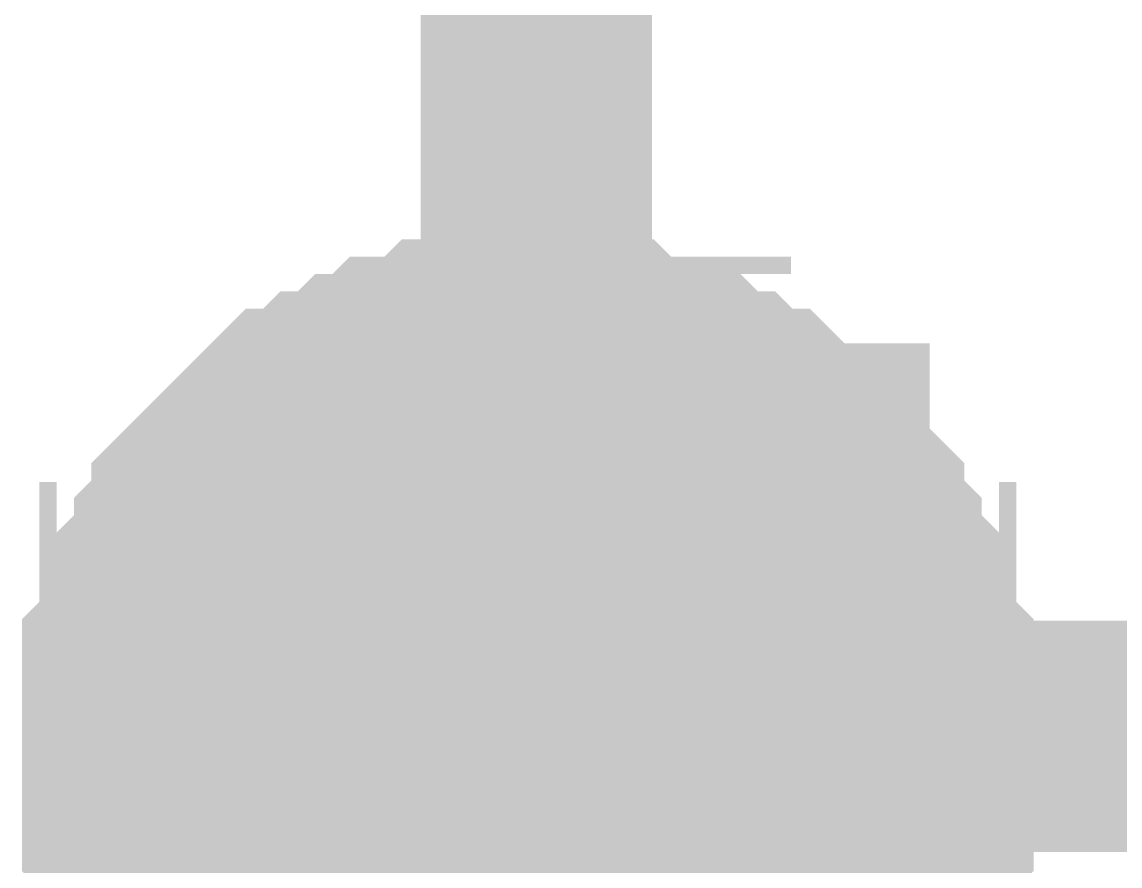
# Model space of a CAD drawing. Header units: inches. Extents: x 0 to 22.3, y 0 to 15.7.
# Drawn here: x 16.2744 to 16.3304, y 2.2936 to 2.3366 of the extents above; entities that cross this region are included whole.
import ezdxf

# ---------------------------------------------------------------- set-up
doc = ezdxf.new("R2010")
doc.units = ezdxf.units.IN
doc.header["$MEASUREMENT"] = 0
doc.layers.add('Sheet', color=255, linetype='Continuous')

msp = doc.modelspace()

# ---------------------------------------------------------------- linework, layer by layer
at = {"layer": 'Sheet'}
for points in [[(16.600345, 2.400084, 0.0118, 0.0118, 0), (16.600345, 2.300191, 0.0118, 0.0118, 0), (16.300642, 2.300191, 0.0118, 0.0118, 0)], [(16.300642, 2.400084, 0.0118, 0.0118, 0), (16.300642, 2.300191, 0.0118, 0.0118, 0), (16.300642, 2.200298, 0.0118, 0.0118, 0)], [(16.280308, 2.300191, 0.0118, 0.0118, 0), (16.280308, 2.301075, 0.0118, 0.0118, 0), (16.280308, 2.301959, 0.0118, 0.0118, 0), (16.280308, 2.302843, 0.0118, 0.0118, 0), (16.280308, 2.303727, 0.0118, 0.0118, 0), (16.281193, 2.304611, 0.0118, 0.0118, 0), (16.281193, 2.305495, 0.0118, 0.0118, 0), (16.281193, 2.307264, 0.0118, 0.0118, 0), (16.282077, 2.307264, 0.0118, 0.0118, 0), (16.282077, 2.308148, 0.0118, 0.0118, 0), (16.282961, 2.309032, 0.0118, 0.0118, 0), (16.282961, 2.309916, 0.0118, 0.0118, 0), (16.283845, 2.3108, 0.0118, 0.0118, 0), (16.283845, 2.311684, 0.0118, 0.0118, 0), (16.284729, 2.312568, 0.0118, 0.0118, 0), (16.285613, 2.313452, 0.0118, 0.0118, 0), (16.286497, 2.314336, 0.0118, 0.0118, 0), (16.286497, 2.314336, 0.0118, 0.0118, 0), (16.287381, 2.31522, 0.0118, 0.0118, 0), (16.288265, 2.316104, 0.0118, 0.0118, 0), (16.289149, 2.316104, 0.0118, 0.0118, 0), (16.290033, 2.316988, 0.0118, 0.0118, 0), (16.290917, 2.316988, 0.0118, 0.0118, 0), (16.291801, 2.317872, 0.0118, 0.0118, 0), (16.292686, 2.317872, 0.0118, 0.0118, 0), (16.29357, 2.318756, 0.0118, 0.0118, 0), (16.294454, 2.318756, 0.0118, 0.0118, 0), (16.295338, 2.318756, 0.0118, 0.0118, 0), (16.296222, 2.31964, 0.0118, 0.0118, 0), (16.297106, 2.31964, 0.0118, 0.0118, 0), (16.298874, 2.31964, 0.0118, 0.0118, 0), (16.299758, 2.31964, 0.0118, 0.0118, 0), (16.300642, 2.31964, 0.0118, 0.0118, 0)], [(16.280308, 2.300191, 0.0118, 0.0118, 0), (16.280308, 2.301075, 0.0118, 0.0118, 0), (16.280308, 2.301959, 0.0118, 0.0118, 0), (16.280308, 2.302843, 0.0118, 0.0118, 0), (16.280308, 2.303727, 0.0118, 0.0118, 0), (16.281193, 2.304611, 0.0118, 0.0118, 0), (16.281193, 2.305495, 0.0118, 0.0118, 0), (16.281193, 2.307264, 0.0118, 0.0118, 0), (16.282077, 2.307264, 0.0118, 0.0118, 0), (16.282077, 2.308148, 0.0118, 0.0118, 0), (16.282961, 2.309032, 0.0118, 0.0118, 0), (16.282961, 2.309916, 0.0118, 0.0118, 0), (16.283845, 2.3108, 0.0118, 0.0118, 0), (16.283845, 2.311684, 0.0118, 0.0118, 0), (16.284729, 2.312568, 0.0118, 0.0118, 0), (16.285613, 2.313452, 0.0118, 0.0118, 0), (16.286497, 2.314336, 0.0118, 0.0118, 0), (16.286497, 2.314336, 0.0118, 0.0118, 0), (16.287381, 2.31522, 0.0118, 0.0118, 0), (16.288265, 2.316104, 0.0118, 0.0118, 0), (16.289149, 2.316104, 0.0118, 0.0118, 0), (16.290033, 2.316988, 0.0118, 0.0118, 0), (16.290917, 2.316988, 0.0118, 0.0118, 0), (16.291801, 2.317872, 0.0118, 0.0118, 0), (16.292686, 2.317872, 0.0118, 0.0118, 0), (16.29357, 2.318756, 0.0118, 0.0118, 0), (16.294454, 2.318756, 0.0118, 0.0118, 0), (16.295338, 2.318756, 0.0118, 0.0118, 0), (16.296222, 2.31964, 0.0118, 0.0118, 0), (16.297106, 2.31964, 0.0118, 0.0118, 0), (16.298874, 2.31964, 0.0118, 0.0118, 0), (16.299758, 2.31964, 0.0118, 0.0118, 0), (16.300642, 2.31964, 0.0118, 0.0118, 0)], [(16.280308, 2.300191, 0.0118, 0.0118, 0), (16.280308, 2.301075, 0.0118, 0.0118, 0), (16.280308, 2.301959, 0.0118, 0.0118, 0), (16.280308, 2.302843, 0.0118, 0.0118, 0), (16.280308, 2.303727, 0.0118, 0.0118, 0), (16.281193, 2.304611, 0.0118, 0.0118, 0), (16.281193, 2.305495, 0.0118, 0.0118, 0), (16.281193, 2.307264, 0.0118, 0.0118, 0), (16.282077, 2.307264, 0.0118, 0.0118, 0), (16.282077, 2.308148, 0.0118, 0.0118, 0), (16.282961, 2.309032, 0.0118, 0.0118, 0), (16.282961, 2.309916, 0.0118, 0.0118, 0), (16.283845, 2.3108, 0.0118, 0.0118, 0), (16.283845, 2.311684, 0.0118, 0.0118, 0), (16.284729, 2.312568, 0.0118, 0.0118, 0), (16.285613, 2.313452, 0.0118, 0.0118, 0), (16.286497, 2.314336, 0.0118, 0.0118, 0), (16.286497, 2.314336, 0.0118, 0.0118, 0), (16.287381, 2.31522, 0.0118, 0.0118, 0), (16.288265, 2.316104, 0.0118, 0.0118, 0), (16.289149, 2.316104, 0.0118, 0.0118, 0), (16.290033, 2.316988, 0.0118, 0.0118, 0), (16.290917, 2.316988, 0.0118, 0.0118, 0), (16.291801, 2.317872, 0.0118, 0.0118, 0), (16.292686, 2.317872, 0.0118, 0.0118, 0), (16.29357, 2.318756, 0.0118, 0.0118, 0), (16.294454, 2.318756, 0.0118, 0.0118, 0), (16.295338, 2.318756, 0.0118, 0.0118, 0), (16.296222, 2.31964, 0.0118, 0.0118, 0), (16.297106, 2.31964, 0.0118, 0.0118, 0), (16.298874, 2.31964, 0.0118, 0.0118, 0), (16.299758, 2.31964, 0.0118, 0.0118, 0), (16.300642, 2.31964, 0.0118, 0.0118, 0)], [(16.280308, 2.300191, 0.0118, 0.0118, 0), (16.280308, 2.301075, 0.0118, 0.0118, 0), (16.280308, 2.301959, 0.0118, 0.0118, 0), (16.280308, 2.302843, 0.0118, 0.0118, 0), (16.280308, 2.303727, 0.0118, 0.0118, 0), (16.281193, 2.304611, 0.0118, 0.0118, 0), (16.281193, 2.305495, 0.0118, 0.0118, 0), (16.281193, 2.307264, 0.0118, 0.0118, 0), (16.282077, 2.307264, 0.0118, 0.0118, 0), (16.282077, 2.308148, 0.0118, 0.0118, 0), (16.282961, 2.309032, 0.0118, 0.0118, 0), (16.282961, 2.309916, 0.0118, 0.0118, 0), (16.283845, 2.3108, 0.0118, 0.0118, 0), (16.283845, 2.311684, 0.0118, 0.0118, 0), (16.284729, 2.312568, 0.0118, 0.0118, 0), (16.285613, 2.313452, 0.0118, 0.0118, 0), (16.286497, 2.314336, 0.0118, 0.0118, 0), (16.286497, 2.314336, 0.0118, 0.0118, 0), (16.287381, 2.31522, 0.0118, 0.0118, 0), (16.288265, 2.316104, 0.0118, 0.0118, 0), (16.289149, 2.316104, 0.0118, 0.0118, 0), (16.290033, 2.316988, 0.0118, 0.0118, 0), (16.290917, 2.316988, 0.0118, 0.0118, 0), (16.291801, 2.317872, 0.0118, 0.0118, 0), (16.292686, 2.317872, 0.0118, 0.0118, 0), (16.29357, 2.318756, 0.0118, 0.0118, 0), (16.294454, 2.318756, 0.0118, 0.0118, 0), (16.295338, 2.318756, 0.0118, 0.0118, 0), (16.296222, 2.31964, 0.0118, 0.0118, 0), (16.297106, 2.31964, 0.0118, 0.0118, 0), (16.298874, 2.31964, 0.0118, 0.0118, 0), (16.299758, 2.31964, 0.0118, 0.0118, 0), (16.300642, 2.31964, 0.0118, 0.0118, 0)], [(16.300642, 2.31964, 0.0118, 0.0118, 0), (16.300642, 2.31964, 0.0118, 0.0118, 0)], [(16.300642, 2.31964, 0.0118, 0.0118, 0), (16.301526, 2.31964, 0.0118, 0.0118, 0), (16.30241, 2.31964, 0.0118, 0.0118, 0), (16.303294, 2.31964, 0.0118, 0.0118, 0), (16.304179, 2.31964, 0.0118, 0.0118, 0), (16.305063, 2.318756, 0.0118, 0.0118, 0), (16.305947, 2.318756, 0.0118, 0.0118, 0), (16.307715, 2.318756, 0.0118, 0.0118, 0), (16.307715, 2.317872, 0.0118, 0.0118, 0), (16.308599, 2.317872, 0.0118, 0.0118, 0), (16.309483, 2.316988, 0.0118, 0.0118, 0), (16.310367, 2.316988, 0.0118, 0.0118, 0), (16.311251, 2.316104, 0.0118, 0.0118, 0), (16.312135, 2.316104, 0.0118, 0.0118, 0), (16.313019, 2.31522, 0.0118, 0.0118, 0), (16.313903, 2.314336, 0.0118, 0.0118, 0), (16.314788, 2.314336, 0.0118, 0.0118, 0), (16.314788, 2.313452, 0.0118, 0.0118, 0), (16.315672, 2.312568, 0.0118, 0.0118, 0), (16.316556, 2.311684, 0.0118, 0.0118, 0), (16.316556, 2.3108, 0.0118, 0.0118, 0), (16.31744, 2.309916, 0.0118, 0.0118, 0), (16.31744, 2.309032, 0.0118, 0.0118, 0), (16.318324, 2.308148, 0.0118, 0.0118, 0), (16.318324, 2.307264, 0.0118, 0.0118, 0), (16.319208, 2.307264, 0.0118, 0.0118, 0), (16.319208, 2.305495, 0.0118, 0.0118, 0), (16.319208, 2.304611, 0.0118, 0.0118, 0), (16.320092, 2.303727, 0.0118, 0.0118, 0), (16.320092, 2.302843, 0.0118, 0.0118, 0), (16.320092, 2.301959, 0.0118, 0.0118, 0), (16.320092, 2.301075, 0.0118, 0.0118, 0), (16.320092, 2.300191, 0.0118, 0.0118, 0)], [(16.300642, 2.31964, 0.0118, 0.0118, 0), (16.300642, 2.31964, 0.0118, 0.0118, 0)], [(16.300642, 2.31964, 0.0118, 0.0118, 0), (16.301526, 2.31964, 0.0118, 0.0118, 0), (16.30241, 2.31964, 0.0118, 0.0118, 0), (16.303294, 2.31964, 0.0118, 0.0118, 0), (16.304179, 2.31964, 0.0118, 0.0118, 0), (16.305063, 2.318756, 0.0118, 0.0118, 0), (16.305947, 2.318756, 0.0118, 0.0118, 0), (16.307715, 2.318756, 0.0118, 0.0118, 0), (16.307715, 2.317872, 0.0118, 0.0118, 0), (16.308599, 2.317872, 0.0118, 0.0118, 0), (16.309483, 2.316988, 0.0118, 0.0118, 0), (16.310367, 2.316988, 0.0118, 0.0118, 0), (16.311251, 2.316104, 0.0118, 0.0118, 0), (16.312135, 2.316104, 0.0118, 0.0118, 0), (16.313019, 2.31522, 0.0118, 0.0118, 0), (16.313903, 2.314336, 0.0118, 0.0118, 0), (16.314788, 2.314336, 0.0118, 0.0118, 0), (16.314788, 2.313452, 0.0118, 0.0118, 0), (16.315672, 2.312568, 0.0118, 0.0118, 0), (16.316556, 2.311684, 0.0118, 0.0118, 0), (16.316556, 2.3108, 0.0118, 0.0118, 0), (16.31744, 2.309916, 0.0118, 0.0118, 0), (16.31744, 2.309032, 0.0118, 0.0118, 0), (16.318324, 2.308148, 0.0118, 0.0118, 0), (16.318324, 2.307264, 0.0118, 0.0118, 0), (16.319208, 2.307264, 0.0118, 0.0118, 0), (16.319208, 2.305495, 0.0118, 0.0118, 0), (16.319208, 2.304611, 0.0118, 0.0118, 0), (16.320092, 2.303727, 0.0118, 0.0118, 0), (16.320092, 2.302843, 0.0118, 0.0118, 0), (16.320092, 2.301959, 0.0118, 0.0118, 0), (16.320092, 2.301075, 0.0118, 0.0118, 0), (16.320092, 2.300191, 0.0118, 0.0118, 0)], [(16.300642, 2.31964, 0.0118, 0.0118, 0), (16.300642, 2.31964, 0.0118, 0.0118, 0)], [(16.300642, 2.31964, 0.0118, 0.0118, 0), (16.301526, 2.31964, 0.0118, 0.0118, 0), (16.30241, 2.31964, 0.0118, 0.0118, 0), (16.303294, 2.31964, 0.0118, 0.0118, 0), (16.304179, 2.31964, 0.0118, 0.0118, 0), (16.305063, 2.318756, 0.0118, 0.0118, 0), (16.305947, 2.318756, 0.0118, 0.0118, 0), (16.307715, 2.318756, 0.0118, 0.0118, 0), (16.307715, 2.317872, 0.0118, 0.0118, 0), (16.308599, 2.317872, 0.0118, 0.0118, 0), (16.309483, 2.316988, 0.0118, 0.0118, 0), (16.310367, 2.316988, 0.0118, 0.0118, 0), (16.311251, 2.316104, 0.0118, 0.0118, 0), (16.312135, 2.316104, 0.0118, 0.0118, 0), (16.313019, 2.31522, 0.0118, 0.0118, 0), (16.313903, 2.314336, 0.0118, 0.0118, 0), (16.314788, 2.314336, 0.0118, 0.0118, 0), (16.314788, 2.313452, 0.0118, 0.0118, 0), (16.315672, 2.312568, 0.0118, 0.0118, 0), (16.316556, 2.311684, 0.0118, 0.0118, 0), (16.316556, 2.3108, 0.0118, 0.0118, 0), (16.31744, 2.309916, 0.0118, 0.0118, 0), (16.31744, 2.309032, 0.0118, 0.0118, 0), (16.318324, 2.308148, 0.0118, 0.0118, 0), (16.318324, 2.307264, 0.0118, 0.0118, 0), (16.319208, 2.307264, 0.0118, 0.0118, 0), (16.319208, 2.305495, 0.0118, 0.0118, 0), (16.319208, 2.304611, 0.0118, 0.0118, 0), (16.320092, 2.303727, 0.0118, 0.0118, 0), (16.320092, 2.302843, 0.0118, 0.0118, 0), (16.320092, 2.301959, 0.0118, 0.0118, 0), (16.320092, 2.301075, 0.0118, 0.0118, 0), (16.320092, 2.300191, 0.0118, 0.0118, 0)], [(16.300642, 2.31964, 0.0118, 0.0118, 0), (16.300642, 2.31964, 0.0118, 0.0118, 0)], [(16.300642, 2.31964, 0.0118, 0.0118, 0), (16.301526, 2.31964, 0.0118, 0.0118, 0), (16.30241, 2.31964, 0.0118, 0.0118, 0), (16.303294, 2.31964, 0.0118, 0.0118, 0), (16.304179, 2.31964, 0.0118, 0.0118, 0), (16.305063, 2.318756, 0.0118, 0.0118, 0), (16.305947, 2.318756, 0.0118, 0.0118, 0), (16.307715, 2.318756, 0.0118, 0.0118, 0), (16.307715, 2.317872, 0.0118, 0.0118, 0), (16.308599, 2.317872, 0.0118, 0.0118, 0), (16.309483, 2.316988, 0.0118, 0.0118, 0), (16.310367, 2.316988, 0.0118, 0.0118, 0), (16.311251, 2.316104, 0.0118, 0.0118, 0), (16.312135, 2.316104, 0.0118, 0.0118, 0), (16.313019, 2.31522, 0.0118, 0.0118, 0), (16.313903, 2.314336, 0.0118, 0.0118, 0), (16.314788, 2.314336, 0.0118, 0.0118, 0), (16.314788, 2.313452, 0.0118, 0.0118, 0), (16.315672, 2.312568, 0.0118, 0.0118, 0), (16.316556, 2.311684, 0.0118, 0.0118, 0), (16.316556, 2.3108, 0.0118, 0.0118, 0), (16.31744, 2.309916, 0.0118, 0.0118, 0), (16.31744, 2.309032, 0.0118, 0.0118, 0), (16.318324, 2.308148, 0.0118, 0.0118, 0), (16.318324, 2.307264, 0.0118, 0.0118, 0), (16.319208, 2.307264, 0.0118, 0.0118, 0), (16.319208, 2.305495, 0.0118, 0.0118, 0), (16.319208, 2.304611, 0.0118, 0.0118, 0), (16.320092, 2.303727, 0.0118, 0.0118, 0), (16.320092, 2.302843, 0.0118, 0.0118, 0), (16.320092, 2.301959, 0.0118, 0.0118, 0), (16.320092, 2.301075, 0.0118, 0.0118, 0), (16.320092, 2.300191, 0.0118, 0.0118, 0)], [(16.280308, 2.300191, 0.0039, 0.0039, 0), (16.280308, 2.301075, 0.0039, 0.0039, 0), (16.280308, 2.301959, 0.0039, 0.0039, 0), (16.280308, 2.302843, 0.0039, 0.0039, 0), (16.280308, 2.303727, 0.0039, 0.0039, 0), (16.281193, 2.304611, 0.0039, 0.0039, 0), (16.281193, 2.305495, 0.0039, 0.0039, 0), (16.281193, 2.307264, 0.0039, 0.0039, 0), (16.282077, 2.307264, 0.0039, 0.0039, 0), (16.282077, 2.308148, 0.0039, 0.0039, 0), (16.282961, 2.309032, 0.0039, 0.0039, 0), (16.282961, 2.309916, 0.0039, 0.0039, 0), (16.283845, 2.3108, 0.0039, 0.0039, 0), (16.283845, 2.311684, 0.0039, 0.0039, 0), (16.284729, 2.312568, 0.0039, 0.0039, 0), (16.285613, 2.313452, 0.0039, 0.0039, 0), (16.286497, 2.314336, 0.0039, 0.0039, 0), (16.286497, 2.314336, 0.0039, 0.0039, 0), (16.287381, 2.31522, 0.0039, 0.0039, 0), (16.288265, 2.316104, 0.0039, 0.0039, 0), (16.289149, 2.316104, 0.0039, 0.0039, 0), (16.290033, 2.316988, 0.0039, 0.0039, 0), (16.290917, 2.316988, 0.0039, 0.0039, 0), (16.291801, 2.317872, 0.0039, 0.0039, 0), (16.292686, 2.317872, 0.0039, 0.0039, 0), (16.29357, 2.318756, 0.0039, 0.0039, 0), (16.294454, 2.318756, 0.0039, 0.0039, 0), (16.295338, 2.318756, 0.0039, 0.0039, 0), (16.296222, 2.31964, 0.0039, 0.0039, 0), (16.297106, 2.31964, 0.0039, 0.0039, 0), (16.298874, 2.31964, 0.0039, 0.0039, 0), (16.299758, 2.31964, 0.0039, 0.0039, 0), (16.300642, 2.31964, 0.0039, 0.0039, 0)], [(16.280308, 2.300191, 0.0039, 0.0039, 0), (16.280308, 2.301075, 0.0039, 0.0039, 0), (16.280308, 2.301959, 0.0039, 0.0039, 0), (16.280308, 2.302843, 0.0039, 0.0039, 0), (16.280308, 2.303727, 0.0039, 0.0039, 0), (16.281193, 2.304611, 0.0039, 0.0039, 0), (16.281193, 2.305495, 0.0039, 0.0039, 0), (16.281193, 2.307264, 0.0039, 0.0039, 0), (16.282077, 2.307264, 0.0039, 0.0039, 0), (16.282077, 2.308148, 0.0039, 0.0039, 0), (16.282961, 2.309032, 0.0039, 0.0039, 0), (16.282961, 2.309916, 0.0039, 0.0039, 0), (16.283845, 2.3108, 0.0039, 0.0039, 0), (16.283845, 2.311684, 0.0039, 0.0039, 0), (16.284729, 2.312568, 0.0039, 0.0039, 0), (16.285613, 2.313452, 0.0039, 0.0039, 0), (16.286497, 2.314336, 0.0039, 0.0039, 0), (16.286497, 2.314336, 0.0039, 0.0039, 0), (16.287381, 2.31522, 0.0039, 0.0039, 0), (16.288265, 2.316104, 0.0039, 0.0039, 0), (16.289149, 2.316104, 0.0039, 0.0039, 0), (16.290033, 2.316988, 0.0039, 0.0039, 0), (16.290917, 2.316988, 0.0039, 0.0039, 0), (16.291801, 2.317872, 0.0039, 0.0039, 0), (16.292686, 2.317872, 0.0039, 0.0039, 0), (16.29357, 2.318756, 0.0039, 0.0039, 0), (16.294454, 2.318756, 0.0039, 0.0039, 0), (16.295338, 2.318756, 0.0039, 0.0039, 0), (16.296222, 2.31964, 0.0039, 0.0039, 0), (16.297106, 2.31964, 0.0039, 0.0039, 0), (16.298874, 2.31964, 0.0039, 0.0039, 0), (16.299758, 2.31964, 0.0039, 0.0039, 0), (16.300642, 2.31964, 0.0039, 0.0039, 0)], [(16.280308, 2.300191, 0.0039, 0.0039, 0), (16.280308, 2.301075, 0.0039, 0.0039, 0), (16.280308, 2.301959, 0.0039, 0.0039, 0), (16.280308, 2.302843, 0.0039, 0.0039, 0), (16.280308, 2.303727, 0.0039, 0.0039, 0), (16.281193, 2.304611, 0.0039, 0.0039, 0), (16.281193, 2.305495, 0.0039, 0.0039, 0), (16.281193, 2.307264, 0.0039, 0.0039, 0), (16.282077, 2.307264, 0.0039, 0.0039, 0), (16.282077, 2.308148, 0.0039, 0.0039, 0), (16.282961, 2.309032, 0.0039, 0.0039, 0), (16.282961, 2.309916, 0.0039, 0.0039, 0), (16.283845, 2.3108, 0.0039, 0.0039, 0), (16.283845, 2.311684, 0.0039, 0.0039, 0), (16.284729, 2.312568, 0.0039, 0.0039, 0), (16.285613, 2.313452, 0.0039, 0.0039, 0), (16.286497, 2.314336, 0.0039, 0.0039, 0), (16.286497, 2.314336, 0.0039, 0.0039, 0), (16.287381, 2.31522, 0.0039, 0.0039, 0), (16.288265, 2.316104, 0.0039, 0.0039, 0), (16.289149, 2.316104, 0.0039, 0.0039, 0), (16.290033, 2.316988, 0.0039, 0.0039, 0), (16.290917, 2.316988, 0.0039, 0.0039, 0), (16.291801, 2.317872, 0.0039, 0.0039, 0), (16.292686, 2.317872, 0.0039, 0.0039, 0), (16.29357, 2.318756, 0.0039, 0.0039, 0), (16.294454, 2.318756, 0.0039, 0.0039, 0), (16.295338, 2.318756, 0.0039, 0.0039, 0), (16.296222, 2.31964, 0.0039, 0.0039, 0), (16.297106, 2.31964, 0.0039, 0.0039, 0), (16.298874, 2.31964, 0.0039, 0.0039, 0), (16.299758, 2.31964, 0.0039, 0.0039, 0), (16.300642, 2.31964, 0.0039, 0.0039, 0)], [(16.280308, 2.300191, 0.0039, 0.0039, 0), (16.280308, 2.301075, 0.0039, 0.0039, 0), (16.280308, 2.301959, 0.0039, 0.0039, 0), (16.280308, 2.302843, 0.0039, 0.0039, 0), (16.280308, 2.303727, 0.0039, 0.0039, 0), (16.281193, 2.304611, 0.0039, 0.0039, 0), (16.281193, 2.305495, 0.0039, 0.0039, 0), (16.281193, 2.307264, 0.0039, 0.0039, 0), (16.282077, 2.307264, 0.0039, 0.0039, 0), (16.282077, 2.308148, 0.0039, 0.0039, 0), (16.282961, 2.309032, 0.0039, 0.0039, 0), (16.282961, 2.309916, 0.0039, 0.0039, 0), (16.283845, 2.3108, 0.0039, 0.0039, 0), (16.283845, 2.311684, 0.0039, 0.0039, 0), (16.284729, 2.312568, 0.0039, 0.0039, 0), (16.285613, 2.313452, 0.0039, 0.0039, 0), (16.286497, 2.314336, 0.0039, 0.0039, 0), (16.286497, 2.314336, 0.0039, 0.0039, 0), (16.287381, 2.31522, 0.0039, 0.0039, 0), (16.288265, 2.316104, 0.0039, 0.0039, 0), (16.289149, 2.316104, 0.0039, 0.0039, 0), (16.290033, 2.316988, 0.0039, 0.0039, 0), (16.290917, 2.316988, 0.0039, 0.0039, 0), (16.291801, 2.317872, 0.0039, 0.0039, 0), (16.292686, 2.317872, 0.0039, 0.0039, 0), (16.29357, 2.318756, 0.0039, 0.0039, 0), (16.294454, 2.318756, 0.0039, 0.0039, 0), (16.295338, 2.318756, 0.0039, 0.0039, 0), (16.296222, 2.31964, 0.0039, 0.0039, 0), (16.297106, 2.31964, 0.0039, 0.0039, 0), (16.298874, 2.31964, 0.0039, 0.0039, 0), (16.299758, 2.31964, 0.0039, 0.0039, 0), (16.300642, 2.31964, 0.0039, 0.0039, 0)], [(16.300642, 2.31964, 0.0039, 0.0039, 0), (16.300642, 2.31964, 0.0039, 0.0039, 0)], [(16.300642, 2.31964, 0.0039, 0.0039, 0), (16.301526, 2.31964, 0.0039, 0.0039, 0), (16.30241, 2.31964, 0.0039, 0.0039, 0), (16.303294, 2.31964, 0.0039, 0.0039, 0), (16.304179, 2.31964, 0.0039, 0.0039, 0), (16.305063, 2.318756, 0.0039, 0.0039, 0), (16.305947, 2.318756, 0.0039, 0.0039, 0), (16.307715, 2.318756, 0.0039, 0.0039, 0), (16.307715, 2.317872, 0.0039, 0.0039, 0), (16.308599, 2.317872, 0.0039, 0.0039, 0), (16.309483, 2.316988, 0.0039, 0.0039, 0), (16.310367, 2.316988, 0.0039, 0.0039, 0), (16.311251, 2.316104, 0.0039, 0.0039, 0), (16.312135, 2.316104, 0.0039, 0.0039, 0), (16.313019, 2.31522, 0.0039, 0.0039, 0), (16.313903, 2.314336, 0.0039, 0.0039, 0), (16.314788, 2.314336, 0.0039, 0.0039, 0), (16.314788, 2.313452, 0.0039, 0.0039, 0), (16.315672, 2.312568, 0.0039, 0.0039, 0), (16.316556, 2.311684, 0.0039, 0.0039, 0), (16.316556, 2.3108, 0.0039, 0.0039, 0), (16.31744, 2.309916, 0.0039, 0.0039, 0), (16.31744, 2.309032, 0.0039, 0.0039, 0), (16.318324, 2.308148, 0.0039, 0.0039, 0), (16.318324, 2.307264, 0.0039, 0.0039, 0), (16.319208, 2.307264, 0.0039, 0.0039, 0), (16.319208, 2.305495, 0.0039, 0.0039, 0), (16.319208, 2.304611, 0.0039, 0.0039, 0), (16.320092, 2.303727, 0.0039, 0.0039, 0), (16.320092, 2.302843, 0.0039, 0.0039, 0), (16.320092, 2.301959, 0.0039, 0.0039, 0), (16.320092, 2.301075, 0.0039, 0.0039, 0), (16.320092, 2.300191, 0.0039, 0.0039, 0)], [(16.300642, 2.31964, 0.0039, 0.0039, 0), (16.300642, 2.31964, 0.0039, 0.0039, 0)], [(16.300642, 2.31964, 0.0039, 0.0039, 0), (16.301526, 2.31964, 0.0039, 0.0039, 0), (16.30241, 2.31964, 0.0039, 0.0039, 0), (16.303294, 2.31964, 0.0039, 0.0039, 0), (16.304179, 2.31964, 0.0039, 0.0039, 0), (16.305063, 2.318756, 0.0039, 0.0039, 0), (16.305947, 2.318756, 0.0039, 0.0039, 0), (16.307715, 2.318756, 0.0039, 0.0039, 0), (16.307715, 2.317872, 0.0039, 0.0039, 0), (16.308599, 2.317872, 0.0039, 0.0039, 0), (16.309483, 2.316988, 0.0039, 0.0039, 0), (16.310367, 2.316988, 0.0039, 0.0039, 0), (16.311251, 2.316104, 0.0039, 0.0039, 0), (16.312135, 2.316104, 0.0039, 0.0039, 0), (16.313019, 2.31522, 0.0039, 0.0039, 0), (16.313903, 2.314336, 0.0039, 0.0039, 0), (16.314788, 2.314336, 0.0039, 0.0039, 0), (16.314788, 2.313452, 0.0039, 0.0039, 0), (16.315672, 2.312568, 0.0039, 0.0039, 0), (16.316556, 2.311684, 0.0039, 0.0039, 0), (16.316556, 2.3108, 0.0039, 0.0039, 0), (16.31744, 2.309916, 0.0039, 0.0039, 0), (16.31744, 2.309032, 0.0039, 0.0039, 0), (16.318324, 2.308148, 0.0039, 0.0039, 0), (16.318324, 2.307264, 0.0039, 0.0039, 0), (16.319208, 2.307264, 0.0039, 0.0039, 0), (16.319208, 2.305495, 0.0039, 0.0039, 0), (16.319208, 2.304611, 0.0039, 0.0039, 0), (16.320092, 2.303727, 0.0039, 0.0039, 0), (16.320092, 2.302843, 0.0039, 0.0039, 0), (16.320092, 2.301959, 0.0039, 0.0039, 0), (16.320092, 2.301075, 0.0039, 0.0039, 0), (16.320092, 2.300191, 0.0039, 0.0039, 0)], [(16.300642, 2.31964, 0.0039, 0.0039, 0), (16.300642, 2.31964, 0.0039, 0.0039, 0)], [(16.300642, 2.31964, 0.0039, 0.0039, 0), (16.301526, 2.31964, 0.0039, 0.0039, 0), (16.30241, 2.31964, 0.0039, 0.0039, 0), (16.303294, 2.31964, 0.0039, 0.0039, 0), (16.304179, 2.31964, 0.0039, 0.0039, 0), (16.305063, 2.318756, 0.0039, 0.0039, 0), (16.305947, 2.318756, 0.0039, 0.0039, 0), (16.307715, 2.318756, 0.0039, 0.0039, 0), (16.307715, 2.317872, 0.0039, 0.0039, 0), (16.308599, 2.317872, 0.0039, 0.0039, 0), (16.309483, 2.316988, 0.0039, 0.0039, 0), (16.310367, 2.316988, 0.0039, 0.0039, 0), (16.311251, 2.316104, 0.0039, 0.0039, 0), (16.312135, 2.316104, 0.0039, 0.0039, 0), (16.313019, 2.31522, 0.0039, 0.0039, 0), (16.313903, 2.314336, 0.0039, 0.0039, 0), (16.314788, 2.314336, 0.0039, 0.0039, 0), (16.314788, 2.313452, 0.0039, 0.0039, 0), (16.315672, 2.312568, 0.0039, 0.0039, 0), (16.316556, 2.311684, 0.0039, 0.0039, 0), (16.316556, 2.3108, 0.0039, 0.0039, 0), (16.31744, 2.309916, 0.0039, 0.0039, 0), (16.31744, 2.309032, 0.0039, 0.0039, 0), (16.318324, 2.308148, 0.0039, 0.0039, 0), (16.318324, 2.307264, 0.0039, 0.0039, 0), (16.319208, 2.307264, 0.0039, 0.0039, 0), (16.319208, 2.305495, 0.0039, 0.0039, 0), (16.319208, 2.304611, 0.0039, 0.0039, 0), (16.320092, 2.303727, 0.0039, 0.0039, 0), (16.320092, 2.302843, 0.0039, 0.0039, 0), (16.320092, 2.301959, 0.0039, 0.0039, 0), (16.320092, 2.301075, 0.0039, 0.0039, 0), (16.320092, 2.300191, 0.0039, 0.0039, 0)], [(16.300642, 2.31964, 0.0039, 0.0039, 0), (16.300642, 2.31964, 0.0039, 0.0039, 0)], [(16.300642, 2.31964, 0.0039, 0.0039, 0), (16.301526, 2.31964, 0.0039, 0.0039, 0), (16.30241, 2.31964, 0.0039, 0.0039, 0), (16.303294, 2.31964, 0.0039, 0.0039, 0), (16.304179, 2.31964, 0.0039, 0.0039, 0), (16.305063, 2.318756, 0.0039, 0.0039, 0), (16.305947, 2.318756, 0.0039, 0.0039, 0), (16.307715, 2.318756, 0.0039, 0.0039, 0), (16.307715, 2.317872, 0.0039, 0.0039, 0), (16.308599, 2.317872, 0.0039, 0.0039, 0), (16.309483, 2.316988, 0.0039, 0.0039, 0), (16.310367, 2.316988, 0.0039, 0.0039, 0), (16.311251, 2.316104, 0.0039, 0.0039, 0), (16.312135, 2.316104, 0.0039, 0.0039, 0), (16.313019, 2.31522, 0.0039, 0.0039, 0), (16.313903, 2.314336, 0.0039, 0.0039, 0), (16.314788, 2.314336, 0.0039, 0.0039, 0), (16.314788, 2.313452, 0.0039, 0.0039, 0), (16.315672, 2.312568, 0.0039, 0.0039, 0), (16.316556, 2.311684, 0.0039, 0.0039, 0), (16.316556, 2.3108, 0.0039, 0.0039, 0), (16.31744, 2.309916, 0.0039, 0.0039, 0), (16.31744, 2.309032, 0.0039, 0.0039, 0), (16.318324, 2.308148, 0.0039, 0.0039, 0), (16.318324, 2.307264, 0.0039, 0.0039, 0), (16.319208, 2.307264, 0.0039, 0.0039, 0), (16.319208, 2.305495, 0.0039, 0.0039, 0), (16.319208, 2.304611, 0.0039, 0.0039, 0), (16.320092, 2.303727, 0.0039, 0.0039, 0), (16.320092, 2.302843, 0.0039, 0.0039, 0), (16.320092, 2.301959, 0.0039, 0.0039, 0), (16.320092, 2.301075, 0.0039, 0.0039, 0), (16.320092, 2.300191, 0.0039, 0.0039, 0)], [(16.284729, 2.286931, 0.0118, 0.0118, 0), (16.283845, 2.287815, 0.0118, 0.0118, 0), (16.283845, 2.288699, 0.0118, 0.0118, 0), (16.282961, 2.289583, 0.0118, 0.0118, 0), (16.282961, 2.290467, 0.0118, 0.0118, 0), (16.282077, 2.291351, 0.0118, 0.0118, 0), (16.282077, 2.292235, 0.0118, 0.0118, 0), (16.281193, 2.293119, 0.0118, 0.0118, 0), (16.281193, 2.294003, 0.0118, 0.0118, 0), (16.281193, 2.294887, 0.0118, 0.0118, 0), (16.280308, 2.295771, 0.0118, 0.0118, 0), (16.280308, 2.296655, 0.0118, 0.0118, 0), (16.280308, 2.298423, 0.0118, 0.0118, 0), (16.280308, 2.299307, 0.0118, 0.0118, 0), (16.280308, 2.300191, 0.0118, 0.0118, 0)], [(16.280308, 2.300191, 0.0118, 0.0118, 0), (16.280308, 2.300191, 0.0118, 0.0118, 0)], [(16.284729, 2.286931, 0.0118, 0.0118, 0), (16.283845, 2.287815, 0.0118, 0.0118, 0), (16.283845, 2.288699, 0.0118, 0.0118, 0), (16.282961, 2.289583, 0.0118, 0.0118, 0), (16.282961, 2.290467, 0.0118, 0.0118, 0), (16.282077, 2.291351, 0.0118, 0.0118, 0), (16.282077, 2.292235, 0.0118, 0.0118, 0), (16.281193, 2.293119, 0.0118, 0.0118, 0), (16.281193, 2.294003, 0.0118, 0.0118, 0), (16.281193, 2.294887, 0.0118, 0.0118, 0), (16.280308, 2.295771, 0.0118, 0.0118, 0), (16.280308, 2.296655, 0.0118, 0.0118, 0), (16.280308, 2.298423, 0.0118, 0.0118, 0), (16.280308, 2.299307, 0.0118, 0.0118, 0), (16.280308, 2.300191, 0.0118, 0.0118, 0)], [(16.280308, 2.300191, 0.0118, 0.0118, 0), (16.280308, 2.300191, 0.0118, 0.0118, 0)], [(16.284729, 2.286931, 0.0118, 0.0118, 0), (16.283845, 2.287815, 0.0118, 0.0118, 0), (16.283845, 2.288699, 0.0118, 0.0118, 0), (16.282961, 2.289583, 0.0118, 0.0118, 0), (16.282961, 2.290467, 0.0118, 0.0118, 0), (16.282077, 2.291351, 0.0118, 0.0118, 0), (16.282077, 2.292235, 0.0118, 0.0118, 0), (16.281193, 2.293119, 0.0118, 0.0118, 0), (16.281193, 2.294003, 0.0118, 0.0118, 0), (16.281193, 2.294887, 0.0118, 0.0118, 0), (16.280308, 2.295771, 0.0118, 0.0118, 0), (16.280308, 2.296655, 0.0118, 0.0118, 0), (16.280308, 2.298423, 0.0118, 0.0118, 0), (16.280308, 2.299307, 0.0118, 0.0118, 0), (16.280308, 2.300191, 0.0118, 0.0118, 0)], [(16.280308, 2.300191, 0.0118, 0.0118, 0), (16.280308, 2.300191, 0.0118, 0.0118, 0)], [(16.284729, 2.286931, 0.0118, 0.0118, 0), (16.283845, 2.287815, 0.0118, 0.0118, 0), (16.283845, 2.288699, 0.0118, 0.0118, 0), (16.282961, 2.289583, 0.0118, 0.0118, 0), (16.282961, 2.290467, 0.0118, 0.0118, 0), (16.282077, 2.291351, 0.0118, 0.0118, 0), (16.282077, 2.292235, 0.0118, 0.0118, 0), (16.281193, 2.293119, 0.0118, 0.0118, 0), (16.281193, 2.294003, 0.0118, 0.0118, 0), (16.281193, 2.294887, 0.0118, 0.0118, 0), (16.280308, 2.295771, 0.0118, 0.0118, 0), (16.280308, 2.296655, 0.0118, 0.0118, 0), (16.280308, 2.298423, 0.0118, 0.0118, 0), (16.280308, 2.299307, 0.0118, 0.0118, 0), (16.280308, 2.300191, 0.0118, 0.0118, 0)], [(16.280308, 2.300191, 0.0118, 0.0118, 0), (16.280308, 2.300191, 0.0118, 0.0118, 0)], [(16.320092, 2.300191, 0.0118, 0.0118, 0), (16.320092, 2.299307, 0.0118, 0.0118, 0), (16.320092, 2.298423, 0.0118, 0.0118, 0), (16.320092, 2.296655, 0.0118, 0.0118, 0), (16.320092, 2.295771, 0.0118, 0.0118, 0), (16.319208, 2.294887, 0.0118, 0.0118, 0), (16.319208, 2.294003, 0.0118, 0.0118, 0), (16.319208, 2.293119, 0.0118, 0.0118, 0), (16.318324, 2.292235, 0.0118, 0.0118, 0), (16.318324, 2.291351, 0.0118, 0.0118, 0), (16.31744, 2.290467, 0.0118, 0.0118, 0), (16.31744, 2.289583, 0.0118, 0.0118, 0), (16.316556, 2.288699, 0.0118, 0.0118, 0), (16.316556, 2.287815, 0.0118, 0.0118, 0), (16.315672, 2.286931, 0.0118, 0.0118, 0)], [(16.320092, 2.300191, 0.0118, 0.0118, 0), (16.320092, 2.299307, 0.0118, 0.0118, 0), (16.320092, 2.298423, 0.0118, 0.0118, 0), (16.320092, 2.296655, 0.0118, 0.0118, 0), (16.320092, 2.295771, 0.0118, 0.0118, 0), (16.319208, 2.294887, 0.0118, 0.0118, 0), (16.319208, 2.294003, 0.0118, 0.0118, 0), (16.319208, 2.293119, 0.0118, 0.0118, 0), (16.318324, 2.292235, 0.0118, 0.0118, 0), (16.318324, 2.291351, 0.0118, 0.0118, 0), (16.31744, 2.290467, 0.0118, 0.0118, 0), (16.31744, 2.289583, 0.0118, 0.0118, 0), (16.316556, 2.288699, 0.0118, 0.0118, 0), (16.316556, 2.287815, 0.0118, 0.0118, 0), (16.315672, 2.286931, 0.0118, 0.0118, 0)], [(16.320092, 2.300191, 0.0118, 0.0118, 0), (16.320092, 2.299307, 0.0118, 0.0118, 0), (16.320092, 2.298423, 0.0118, 0.0118, 0), (16.320092, 2.296655, 0.0118, 0.0118, 0), (16.320092, 2.295771, 0.0118, 0.0118, 0), (16.319208, 2.294887, 0.0118, 0.0118, 0), (16.319208, 2.294003, 0.0118, 0.0118, 0), (16.319208, 2.293119, 0.0118, 0.0118, 0), (16.318324, 2.292235, 0.0118, 0.0118, 0), (16.318324, 2.291351, 0.0118, 0.0118, 0), (16.31744, 2.290467, 0.0118, 0.0118, 0), (16.31744, 2.289583, 0.0118, 0.0118, 0), (16.316556, 2.288699, 0.0118, 0.0118, 0), (16.316556, 2.287815, 0.0118, 0.0118, 0), (16.315672, 2.286931, 0.0118, 0.0118, 0)], [(16.320092, 2.300191, 0.0118, 0.0118, 0), (16.320092, 2.299307, 0.0118, 0.0118, 0), (16.320092, 2.298423, 0.0118, 0.0118, 0), (16.320092, 2.296655, 0.0118, 0.0118, 0), (16.320092, 2.295771, 0.0118, 0.0118, 0), (16.319208, 2.294887, 0.0118, 0.0118, 0), (16.319208, 2.294003, 0.0118, 0.0118, 0), (16.319208, 2.293119, 0.0118, 0.0118, 0), (16.318324, 2.292235, 0.0118, 0.0118, 0), (16.318324, 2.291351, 0.0118, 0.0118, 0), (16.31744, 2.290467, 0.0118, 0.0118, 0), (16.31744, 2.289583, 0.0118, 0.0118, 0), (16.316556, 2.288699, 0.0118, 0.0118, 0), (16.316556, 2.287815, 0.0118, 0.0118, 0), (16.315672, 2.286931, 0.0118, 0.0118, 0)], [(16.320092, 2.300191, 0.0118, 0.0118, 0), (16.320092, 2.300191, 0.0118, 0.0118, 0), (16.320092, 2.300191, 0.0118, 0.0118, 0), (16.320092, 2.300191, 0.0118, 0.0118, 0), (16.320092, 2.300191, 0.0118, 0.0118, 0), (16.320092, 2.300191, 0.0118, 0.0118, 0), (16.320092, 2.300191, 0.0118, 0.0118, 0), (16.320092, 2.300191, 0.0118, 0.0118, 0), (16.320092, 2.300191, 0.0118, 0.0118, 0), (16.320092, 2.300191, 0.0118, 0.0118, 0), (16.320092, 2.300191, 0.0118, 0.0118, 0), (16.320092, 2.300191, 0.0118, 0.0118, 0), (16.320092, 2.300191, 0.0118, 0.0118, 0), (16.320092, 2.300191, 0.0118, 0.0118, 0), (16.320092, 2.300191, 0.0118, 0.0118, 0), (16.320092, 2.300191, 0.0118, 0.0118, 0), (16.320092, 2.300191, 0.0118, 0.0118, 0), (16.320092, 2.300191, 0.0118, 0.0118, 0), (16.320092, 2.300191, 0.0118, 0.0118, 0), (16.320092, 2.300191, 0.0118, 0.0118, 0), (16.320092, 2.300191, 0.0118, 0.0118, 0), (16.320092, 2.300191, 0.0118, 0.0118, 0), (16.320092, 2.300191, 0.0118, 0.0118, 0), (16.320092, 2.300191, 0.0118, 0.0118, 0), (16.320092, 2.300191, 0.0118, 0.0118, 0), (16.320092, 2.300191, 0.0118, 0.0118, 0), (16.320092, 2.300191, 0.0118, 0.0118, 0), (16.320092, 2.300191, 0.0118, 0.0118, 0), (16.320092, 2.300191, 0.0118, 0.0118, 0), (16.320092, 2.300191, 0.0118, 0.0118, 0), (16.320092, 2.300191, 0.0118, 0.0118, 0), (16.320092, 2.300191, 0.0118, 0.0118, 0), (16.320092, 2.300191, 0.0118, 0.0118, 0)], [(16.320092, 2.300191, 0.0118, 0.0118, 0), (16.320092, 2.300191, 0.0118, 0.0118, 0)], [(16.320092, 2.300191, 0.0118, 0.0118, 0), (16.320092, 2.300191, 0.0118, 0.0118, 0), (16.320092, 2.300191, 0.0118, 0.0118, 0), (16.320092, 2.300191, 0.0118, 0.0118, 0), (16.320092, 2.300191, 0.0118, 0.0118, 0), (16.320092, 2.300191, 0.0118, 0.0118, 0), (16.320092, 2.300191, 0.0118, 0.0118, 0), (16.320092, 2.300191, 0.0118, 0.0118, 0), (16.320092, 2.300191, 0.0118, 0.0118, 0), (16.320092, 2.300191, 0.0118, 0.0118, 0), (16.320092, 2.300191, 0.0118, 0.0118, 0), (16.320092, 2.300191, 0.0118, 0.0118, 0), (16.320092, 2.300191, 0.0118, 0.0118, 0), (16.320092, 2.300191, 0.0118, 0.0118, 0), (16.320092, 2.300191, 0.0118, 0.0118, 0), (16.320092, 2.300191, 0.0118, 0.0118, 0), (16.320092, 2.300191, 0.0118, 0.0118, 0), (16.320092, 2.300191, 0.0118, 0.0118, 0), (16.320092, 2.300191, 0.0118, 0.0118, 0), (16.320092, 2.300191, 0.0118, 0.0118, 0), (16.320092, 2.300191, 0.0118, 0.0118, 0), (16.320092, 2.300191, 0.0118, 0.0118, 0), (16.320092, 2.300191, 0.0118, 0.0118, 0), (16.320092, 2.300191, 0.0118, 0.0118, 0), (16.320092, 2.300191, 0.0118, 0.0118, 0), (16.320092, 2.300191, 0.0118, 0.0118, 0), (16.320092, 2.300191, 0.0118, 0.0118, 0), (16.320092, 2.300191, 0.0118, 0.0118, 0), (16.320092, 2.300191, 0.0118, 0.0118, 0), (16.320092, 2.300191, 0.0118, 0.0118, 0), (16.320092, 2.300191, 0.0118, 0.0118, 0), (16.320092, 2.300191, 0.0118, 0.0118, 0), (16.320092, 2.300191, 0.0118, 0.0118, 0)], [(16.320092, 2.300191, 0.0118, 0.0118, 0), (16.320092, 2.300191, 0.0118, 0.0118, 0)], [(16.320092, 2.300191, 0.0118, 0.0118, 0), (16.320092, 2.300191, 0.0118, 0.0118, 0), (16.320092, 2.300191, 0.0118, 0.0118, 0), (16.320092, 2.300191, 0.0118, 0.0118, 0), (16.320092, 2.300191, 0.0118, 0.0118, 0), (16.320092, 2.300191, 0.0118, 0.0118, 0), (16.320092, 2.300191, 0.0118, 0.0118, 0), (16.320092, 2.300191, 0.0118, 0.0118, 0), (16.320092, 2.300191, 0.0118, 0.0118, 0), (16.320092, 2.300191, 0.0118, 0.0118, 0), (16.320092, 2.300191, 0.0118, 0.0118, 0), (16.320092, 2.300191, 0.0118, 0.0118, 0), (16.320092, 2.300191, 0.0118, 0.0118, 0), (16.320092, 2.300191, 0.0118, 0.0118, 0), (16.320092, 2.300191, 0.0118, 0.0118, 0), (16.320092, 2.300191, 0.0118, 0.0118, 0), (16.320092, 2.300191, 0.0118, 0.0118, 0), (16.320092, 2.300191, 0.0118, 0.0118, 0), (16.320092, 2.300191, 0.0118, 0.0118, 0), (16.320092, 2.300191, 0.0118, 0.0118, 0), (16.320092, 2.300191, 0.0118, 0.0118, 0), (16.320092, 2.300191, 0.0118, 0.0118, 0), (16.320092, 2.300191, 0.0118, 0.0118, 0), (16.320092, 2.300191, 0.0118, 0.0118, 0), (16.320092, 2.300191, 0.0118, 0.0118, 0), (16.320092, 2.300191, 0.0118, 0.0118, 0), (16.320092, 2.300191, 0.0118, 0.0118, 0), (16.320092, 2.300191, 0.0118, 0.0118, 0), (16.320092, 2.300191, 0.0118, 0.0118, 0), (16.320092, 2.300191, 0.0118, 0.0118, 0), (16.320092, 2.300191, 0.0118, 0.0118, 0), (16.320092, 2.300191, 0.0118, 0.0118, 0), (16.320092, 2.300191, 0.0118, 0.0118, 0)], [(16.320092, 2.300191, 0.0118, 0.0118, 0), (16.320092, 2.300191, 0.0118, 0.0118, 0)], [(16.320092, 2.300191, 0.0118, 0.0118, 0), (16.320092, 2.300191, 0.0118, 0.0118, 0), (16.320092, 2.300191, 0.0118, 0.0118, 0), (16.320092, 2.300191, 0.0118, 0.0118, 0), (16.320092, 2.300191, 0.0118, 0.0118, 0), (16.320092, 2.300191, 0.0118, 0.0118, 0), (16.320092, 2.300191, 0.0118, 0.0118, 0), (16.320092, 2.300191, 0.0118, 0.0118, 0), (16.320092, 2.300191, 0.0118, 0.0118, 0), (16.320092, 2.300191, 0.0118, 0.0118, 0), (16.320092, 2.300191, 0.0118, 0.0118, 0), (16.320092, 2.300191, 0.0118, 0.0118, 0), (16.320092, 2.300191, 0.0118, 0.0118, 0), (16.320092, 2.300191, 0.0118, 0.0118, 0), (16.320092, 2.300191, 0.0118, 0.0118, 0), (16.320092, 2.300191, 0.0118, 0.0118, 0), (16.320092, 2.300191, 0.0118, 0.0118, 0), (16.320092, 2.300191, 0.0118, 0.0118, 0), (16.320092, 2.300191, 0.0118, 0.0118, 0), (16.320092, 2.300191, 0.0118, 0.0118, 0), (16.320092, 2.300191, 0.0118, 0.0118, 0), (16.320092, 2.300191, 0.0118, 0.0118, 0), (16.320092, 2.300191, 0.0118, 0.0118, 0), (16.320092, 2.300191, 0.0118, 0.0118, 0), (16.320092, 2.300191, 0.0118, 0.0118, 0), (16.320092, 2.300191, 0.0118, 0.0118, 0), (16.320092, 2.300191, 0.0118, 0.0118, 0), (16.320092, 2.300191, 0.0118, 0.0118, 0), (16.320092, 2.300191, 0.0118, 0.0118, 0), (16.320092, 2.300191, 0.0118, 0.0118, 0), (16.320092, 2.300191, 0.0118, 0.0118, 0), (16.320092, 2.300191, 0.0118, 0.0118, 0), (16.320092, 2.300191, 0.0118, 0.0118, 0)], [(16.320092, 2.300191, 0.0118, 0.0118, 0), (16.320092, 2.300191, 0.0118, 0.0118, 0)], [(16.282077, 2.291351, 0.0039, 0.0039, 0), (16.282077, 2.292235, 0.0039, 0.0039, 0), (16.281193, 2.293119, 0.0039, 0.0039, 0), (16.281193, 2.294003, 0.0039, 0.0039, 0), (16.281193, 2.294887, 0.0039, 0.0039, 0), (16.280308, 2.295771, 0.0039, 0.0039, 0), (16.280308, 2.296655, 0.0039, 0.0039, 0), (16.280308, 2.298423, 0.0039, 0.0039, 0), (16.280308, 2.299307, 0.0039, 0.0039, 0), (16.280308, 2.300191, 0.0039, 0.0039, 0)], [(16.280308, 2.300191, 0.0039, 0.0039, 0), (16.280308, 2.300191, 0.0039, 0.0039, 0)], [(16.282077, 2.291351, 0.0039, 0.0039, 0), (16.282077, 2.292235, 0.0039, 0.0039, 0), (16.281193, 2.293119, 0.0039, 0.0039, 0), (16.281193, 2.294003, 0.0039, 0.0039, 0), (16.281193, 2.294887, 0.0039, 0.0039, 0), (16.280308, 2.295771, 0.0039, 0.0039, 0), (16.280308, 2.296655, 0.0039, 0.0039, 0), (16.280308, 2.298423, 0.0039, 0.0039, 0), (16.280308, 2.299307, 0.0039, 0.0039, 0), (16.280308, 2.300191, 0.0039, 0.0039, 0)], [(16.280308, 2.300191, 0.0039, 0.0039, 0), (16.280308, 2.300191, 0.0039, 0.0039, 0)], [(16.282077, 2.291351, 0.0039, 0.0039, 0), (16.282077, 2.292235, 0.0039, 0.0039, 0), (16.281193, 2.293119, 0.0039, 0.0039, 0), (16.281193, 2.294003, 0.0039, 0.0039, 0), (16.281193, 2.294887, 0.0039, 0.0039, 0), (16.280308, 2.295771, 0.0039, 0.0039, 0), (16.280308, 2.296655, 0.0039, 0.0039, 0), (16.280308, 2.298423, 0.0039, 0.0039, 0), (16.280308, 2.299307, 0.0039, 0.0039, 0), (16.280308, 2.300191, 0.0039, 0.0039, 0)], [(16.280308, 2.300191, 0.0039, 0.0039, 0), (16.280308, 2.300191, 0.0039, 0.0039, 0)], [(16.282077, 2.291351, 0.0039, 0.0039, 0), (16.282077, 2.292235, 0.0039, 0.0039, 0), (16.281193, 2.293119, 0.0039, 0.0039, 0), (16.281193, 2.294003, 0.0039, 0.0039, 0), (16.281193, 2.294887, 0.0039, 0.0039, 0), (16.280308, 2.295771, 0.0039, 0.0039, 0), (16.280308, 2.296655, 0.0039, 0.0039, 0), (16.280308, 2.298423, 0.0039, 0.0039, 0), (16.280308, 2.299307, 0.0039, 0.0039, 0), (16.280308, 2.300191, 0.0039, 0.0039, 0)], [(16.280308, 2.300191, 0.0039, 0.0039, 0), (16.280308, 2.300191, 0.0039, 0.0039, 0)], [(16.320092, 2.300191, 0.0039, 0.0039, 0), (16.320092, 2.299307, 0.0039, 0.0039, 0), (16.320092, 2.298423, 0.0039, 0.0039, 0), (16.320092, 2.296655, 0.0039, 0.0039, 0), (16.320092, 2.295771, 0.0039, 0.0039, 0), (16.319208, 2.294887, 0.0039, 0.0039, 0), (16.319208, 2.294003, 0.0039, 0.0039, 0), (16.319208, 2.293119, 0.0039, 0.0039, 0), (16.318324, 2.292235, 0.0039, 0.0039, 0), (16.318324, 2.291351, 0.0039, 0.0039, 0)], [(16.320092, 2.300191, 0.0039, 0.0039, 0), (16.320092, 2.299307, 0.0039, 0.0039, 0), (16.320092, 2.298423, 0.0039, 0.0039, 0), (16.320092, 2.296655, 0.0039, 0.0039, 0), (16.320092, 2.295771, 0.0039, 0.0039, 0), (16.319208, 2.294887, 0.0039, 0.0039, 0), (16.319208, 2.294003, 0.0039, 0.0039, 0), (16.319208, 2.293119, 0.0039, 0.0039, 0), (16.318324, 2.292235, 0.0039, 0.0039, 0), (16.318324, 2.291351, 0.0039, 0.0039, 0)], [(16.320092, 2.300191, 0.0039, 0.0039, 0), (16.320092, 2.299307, 0.0039, 0.0039, 0), (16.320092, 2.298423, 0.0039, 0.0039, 0), (16.320092, 2.296655, 0.0039, 0.0039, 0), (16.320092, 2.295771, 0.0039, 0.0039, 0), (16.319208, 2.294887, 0.0039, 0.0039, 0), (16.319208, 2.294003, 0.0039, 0.0039, 0), (16.319208, 2.293119, 0.0039, 0.0039, 0), (16.318324, 2.292235, 0.0039, 0.0039, 0), (16.318324, 2.291351, 0.0039, 0.0039, 0)], [(16.320092, 2.300191, 0.0039, 0.0039, 0), (16.320092, 2.299307, 0.0039, 0.0039, 0), (16.320092, 2.298423, 0.0039, 0.0039, 0), (16.320092, 2.296655, 0.0039, 0.0039, 0), (16.320092, 2.295771, 0.0039, 0.0039, 0), (16.319208, 2.294887, 0.0039, 0.0039, 0), (16.319208, 2.294003, 0.0039, 0.0039, 0), (16.319208, 2.293119, 0.0039, 0.0039, 0), (16.318324, 2.292235, 0.0039, 0.0039, 0), (16.318324, 2.291351, 0.0039, 0.0039, 0)], [(16.320092, 2.300191, 0.0039, 0.0039, 0), (16.320092, 2.300191, 0.0039, 0.0039, 0), (16.320092, 2.300191, 0.0039, 0.0039, 0), (16.320092, 2.300191, 0.0039, 0.0039, 0), (16.320092, 2.300191, 0.0039, 0.0039, 0), (16.320092, 2.300191, 0.0039, 0.0039, 0), (16.320092, 2.300191, 0.0039, 0.0039, 0), (16.320092, 2.300191, 0.0039, 0.0039, 0), (16.320092, 2.300191, 0.0039, 0.0039, 0), (16.320092, 2.300191, 0.0039, 0.0039, 0), (16.320092, 2.300191, 0.0039, 0.0039, 0), (16.320092, 2.300191, 0.0039, 0.0039, 0), (16.320092, 2.300191, 0.0039, 0.0039, 0), (16.320092, 2.300191, 0.0039, 0.0039, 0), (16.320092, 2.300191, 0.0039, 0.0039, 0), (16.320092, 2.300191, 0.0039, 0.0039, 0), (16.320092, 2.300191, 0.0039, 0.0039, 0), (16.320092, 2.300191, 0.0039, 0.0039, 0), (16.320092, 2.300191, 0.0039, 0.0039, 0), (16.320092, 2.300191, 0.0039, 0.0039, 0), (16.320092, 2.300191, 0.0039, 0.0039, 0), (16.320092, 2.300191, 0.0039, 0.0039, 0), (16.320092, 2.300191, 0.0039, 0.0039, 0), (16.320092, 2.300191, 0.0039, 0.0039, 0), (16.320092, 2.300191, 0.0039, 0.0039, 0), (16.320092, 2.300191, 0.0039, 0.0039, 0), (16.320092, 2.300191, 0.0039, 0.0039, 0), (16.320092, 2.300191, 0.0039, 0.0039, 0), (16.320092, 2.300191, 0.0039, 0.0039, 0), (16.320092, 2.300191, 0.0039, 0.0039, 0), (16.320092, 2.300191, 0.0039, 0.0039, 0), (16.320092, 2.300191, 0.0039, 0.0039, 0), (16.320092, 2.300191, 0.0039, 0.0039, 0)], [(16.320092, 2.300191, 0.0039, 0.0039, 0), (16.320092, 2.300191, 0.0039, 0.0039, 0)], [(16.320092, 2.300191, 0.0039, 0.0039, 0), (16.320092, 2.300191, 0.0039, 0.0039, 0), (16.320092, 2.300191, 0.0039, 0.0039, 0), (16.320092, 2.300191, 0.0039, 0.0039, 0), (16.320092, 2.300191, 0.0039, 0.0039, 0), (16.320092, 2.300191, 0.0039, 0.0039, 0), (16.320092, 2.300191, 0.0039, 0.0039, 0), (16.320092, 2.300191, 0.0039, 0.0039, 0), (16.320092, 2.300191, 0.0039, 0.0039, 0), (16.320092, 2.300191, 0.0039, 0.0039, 0), (16.320092, 2.300191, 0.0039, 0.0039, 0), (16.320092, 2.300191, 0.0039, 0.0039, 0), (16.320092, 2.300191, 0.0039, 0.0039, 0), (16.320092, 2.300191, 0.0039, 0.0039, 0), (16.320092, 2.300191, 0.0039, 0.0039, 0), (16.320092, 2.300191, 0.0039, 0.0039, 0), (16.320092, 2.300191, 0.0039, 0.0039, 0), (16.320092, 2.300191, 0.0039, 0.0039, 0), (16.320092, 2.300191, 0.0039, 0.0039, 0), (16.320092, 2.300191, 0.0039, 0.0039, 0), (16.320092, 2.300191, 0.0039, 0.0039, 0), (16.320092, 2.300191, 0.0039, 0.0039, 0), (16.320092, 2.300191, 0.0039, 0.0039, 0), (16.320092, 2.300191, 0.0039, 0.0039, 0), (16.320092, 2.300191, 0.0039, 0.0039, 0), (16.320092, 2.300191, 0.0039, 0.0039, 0), (16.320092, 2.300191, 0.0039, 0.0039, 0), (16.320092, 2.300191, 0.0039, 0.0039, 0), (16.320092, 2.300191, 0.0039, 0.0039, 0), (16.320092, 2.300191, 0.0039, 0.0039, 0), (16.320092, 2.300191, 0.0039, 0.0039, 0), (16.320092, 2.300191, 0.0039, 0.0039, 0), (16.320092, 2.300191, 0.0039, 0.0039, 0)], [(16.320092, 2.300191, 0.0039, 0.0039, 0), (16.320092, 2.300191, 0.0039, 0.0039, 0)], [(16.320092, 2.300191, 0.0039, 0.0039, 0), (16.320092, 2.300191, 0.0039, 0.0039, 0), (16.320092, 2.300191, 0.0039, 0.0039, 0), (16.320092, 2.300191, 0.0039, 0.0039, 0), (16.320092, 2.300191, 0.0039, 0.0039, 0), (16.320092, 2.300191, 0.0039, 0.0039, 0), (16.320092, 2.300191, 0.0039, 0.0039, 0), (16.320092, 2.300191, 0.0039, 0.0039, 0), (16.320092, 2.300191, 0.0039, 0.0039, 0), (16.320092, 2.300191, 0.0039, 0.0039, 0), (16.320092, 2.300191, 0.0039, 0.0039, 0), (16.320092, 2.300191, 0.0039, 0.0039, 0), (16.320092, 2.300191, 0.0039, 0.0039, 0), (16.320092, 2.300191, 0.0039, 0.0039, 0), (16.320092, 2.300191, 0.0039, 0.0039, 0), (16.320092, 2.300191, 0.0039, 0.0039, 0), (16.320092, 2.300191, 0.0039, 0.0039, 0), (16.320092, 2.300191, 0.0039, 0.0039, 0), (16.320092, 2.300191, 0.0039, 0.0039, 0), (16.320092, 2.300191, 0.0039, 0.0039, 0), (16.320092, 2.300191, 0.0039, 0.0039, 0), (16.320092, 2.300191, 0.0039, 0.0039, 0), (16.320092, 2.300191, 0.0039, 0.0039, 0), (16.320092, 2.300191, 0.0039, 0.0039, 0), (16.320092, 2.300191, 0.0039, 0.0039, 0), (16.320092, 2.300191, 0.0039, 0.0039, 0), (16.320092, 2.300191, 0.0039, 0.0039, 0), (16.320092, 2.300191, 0.0039, 0.0039, 0), (16.320092, 2.300191, 0.0039, 0.0039, 0), (16.320092, 2.300191, 0.0039, 0.0039, 0), (16.320092, 2.300191, 0.0039, 0.0039, 0), (16.320092, 2.300191, 0.0039, 0.0039, 0), (16.320092, 2.300191, 0.0039, 0.0039, 0)], [(16.320092, 2.300191, 0.0039, 0.0039, 0), (16.320092, 2.300191, 0.0039, 0.0039, 0)], [(16.320092, 2.300191, 0.0039, 0.0039, 0), (16.320092, 2.300191, 0.0039, 0.0039, 0), (16.320092, 2.300191, 0.0039, 0.0039, 0), (16.320092, 2.300191, 0.0039, 0.0039, 0), (16.320092, 2.300191, 0.0039, 0.0039, 0), (16.320092, 2.300191, 0.0039, 0.0039, 0), (16.320092, 2.300191, 0.0039, 0.0039, 0), (16.320092, 2.300191, 0.0039, 0.0039, 0), (16.320092, 2.300191, 0.0039, 0.0039, 0), (16.320092, 2.300191, 0.0039, 0.0039, 0), (16.320092, 2.300191, 0.0039, 0.0039, 0), (16.320092, 2.300191, 0.0039, 0.0039, 0), (16.320092, 2.300191, 0.0039, 0.0039, 0), (16.320092, 2.300191, 0.0039, 0.0039, 0), (16.320092, 2.300191, 0.0039, 0.0039, 0), (16.320092, 2.300191, 0.0039, 0.0039, 0), (16.320092, 2.300191, 0.0039, 0.0039, 0), (16.320092, 2.300191, 0.0039, 0.0039, 0), (16.320092, 2.300191, 0.0039, 0.0039, 0), (16.320092, 2.300191, 0.0039, 0.0039, 0), (16.320092, 2.300191, 0.0039, 0.0039, 0), (16.320092, 2.300191, 0.0039, 0.0039, 0), (16.320092, 2.300191, 0.0039, 0.0039, 0), (16.320092, 2.300191, 0.0039, 0.0039, 0), (16.320092, 2.300191, 0.0039, 0.0039, 0), (16.320092, 2.300191, 0.0039, 0.0039, 0), (16.320092, 2.300191, 0.0039, 0.0039, 0), (16.320092, 2.300191, 0.0039, 0.0039, 0), (16.320092, 2.300191, 0.0039, 0.0039, 0), (16.320092, 2.300191, 0.0039, 0.0039, 0), (16.320092, 2.300191, 0.0039, 0.0039, 0), (16.320092, 2.300191, 0.0039, 0.0039, 0), (16.320092, 2.300191, 0.0039, 0.0039, 0)], [(16.320092, 2.300191, 0.0039, 0.0039, 0), (16.320092, 2.300191, 0.0039, 0.0039, 0)]]:
    msp.add_lwpolyline(points, format="xyseb", dxfattribs=at)
msp.add_lwpolyline([(16.29, 2.3, 0.02, 0.02, 1), (16.31, 2.3, 0.02, 0.02, 1)], format="xyseb", close=True, dxfattribs=at)

doc.saveas('drawing.dxf')
